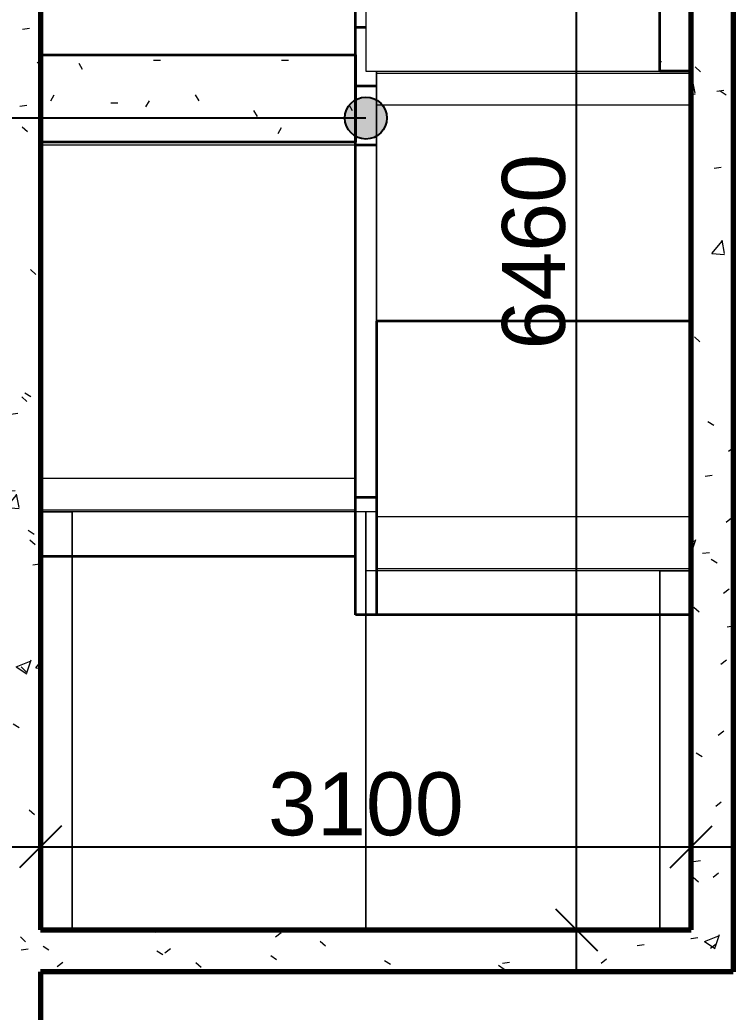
# Model space of a CAD drawing. Header units: millimetres. Extents: x -725999 to -647408, y -21008 to 19019.
# Drawn here: x -670826 to -667427, y -15139 to -10411 of the extents above; entities that cross this region are included whole.
import ezdxf
from ezdxf.xclip import XClip

# ---------------------------------------------------------------- set-up
doc = ezdxf.new("R2010")
doc.units = ezdxf.units.MM
doc.header["$XCLIPFRAME"] = 0
for name, color, linetype, lineweight in [('A-ANNO-DIMS', 1, 'Continuous', 9), ('A-FLOR-E', 2, 'Continuous', 35), ('A-GENM', 1, 'Continuous', 9), ('A-ROOM-IDEN', 3, 'Continuous', 25), ('A-WALL', 5, 'Continuous', 35), ('A-WALL-PATT', 1, 'Continuous', 9), ('S-STRS-MBND', 2, 'Continuous', 35), ('WALL-E', 2, 'Continuous', 9)]:
    doc.layers.add(name, color=color, linetype=linetype, lineweight=lineweight)
doc.styles.add('Arial_2', font='arial.ttf', dxfattribs={"height": 300})
doc.dimstyles.new('DPA-DIM-3_0_T-T', dxfattribs={"dimscale": 304.8, "dimtxt": 306.07782, "dimasz": 0.656168, "dimexe": 0.656168, "dimexo": 0.0625, "dimgap": 0.164042, "dimtad": 1, "dimdec": 0, "dimzin": 0, "dimdsep": 46, "dimtxsty": 'Arial_2', "dimblk1": 'OBLIQUE', "dimblk2": 'OBLIQUE', "dimsah": 1, "dimcen": 0.09, "dimdle": 0.656168, "dimadec": 8, "dimazin": 0, "dimtfac": 1, "dimtdec": 4, "dimtix": 1, "dimtmove": 0, "dimatfit": 3, "dimfxl": 1.312336, "dimfxlon": 1, "dimtvp": 1, "dimtolj": 1, "dimtzin": 0, "dimarcsym": 2})
pattern_1 = [(50, (0, 0), (728.7365, -63.7558), [76.2, -838.2]), (355, (0, 0), (-140.9716, 764.2276), [60.96, -670.56]), (100.451, (60.7, -5.3), (587.77, 700.46675), [64.76, -712.36]), (46.184, (0, 203.2), (1084.3162, -168.171), [114.3, -1257.3]), (96.636, (90.4, 189.2), (949.6099, 989.7098), [97.14, -1068.54]), (351.184, (0, 203.2), (949.6206, 989.7012), [91.44, -1005.84]), (21, (101.6, 152.4), (606.45787, -409.06057), [76.2, -838.2]), (326, (101.6, 152.4), (247.2083, 736.7529), [60.96, -670.56]), (71.451, (152.14, 118.3), (853.66825, 327.6855), [64.76, -712.36]), (37.5, (0, 0), (12.35469, 338.22012), [33.528, -628.904, 33.528, -647.192, -673.1]), (37.5, (0, 0), (12.35469, 338.22012), [-1343.152, 33.528, -639.572]), (7.5, (0, 0), (267.27887, 400.72213), [33.528, -354.584, 33.528, -613.664, -256.54]), (7.5, (0, 0), (267.27887, 400.72213), [-1035.304, 33.528, -223.012]), (327.5, (-226.57, 0), (542.36333, -22.91534), [33.528, -220.472, 33.528, -758.952, -1051.56]), (327.5, (-226.57, 0), (542.36333, -22.91534), [-1046.48, 33.528, -1018.032]), (317.5, (-328.17, 0), (592.51696, 101.7071), [33.528, -296.672, 33.528, -492.76, -746.76]), (317.5, (-328.17, 0), (592.51696, 101.7071), [-856.488, 33.528, -713.232])]

# ---------------------------------------------------------------- blocks, each defined once
blk = doc.blocks.new('STAIR 10 RISER - 10 RISER-V14-4283-01 ENLARGED LOWER PLATFORM LEVEL - REFLECTED CEILING PLAN - SHEET 4')
at = {"layer": 'A-GENM'}
h = blk.add_hatch(dxfattribs=at)
h.set_pattern_fill('FP_9', color=256, style=0, pattern_type=2)
h.set_pattern_definition([(270, (12966.4, -670727.37), (203.2, -812.8), [33.528, -576.072, 33.528, -3827.272]), (270, (12966.4, -670727.37), (203.2, -812.8), [-643.128, -576.072, 33.528, -1185.672, -2032]), (270, (12966.4, -670727.37), (203.2, -812.8), [-2438.4, 33.528, -576.072, 33.528, -1388.872]), (270, (12966.4, -670727.37), (203.2, -812.8), [-3081.528, -372.872, 33.528, -982.472]), (30, (13068, -671032.17), (602.30545, 582.37636), [33.528, -576.072, 33.528, -3827.272]), (30, (13068, -671032.17), (602.30545, 582.37636), [-643.128, -576.072, 33.528, -1185.672, -2032]), (30, (13068, -671032.17), (602.30545, 582.37636), [-2438.4, 33.528, -576.072, 33.528, -1388.872]), (30, (13068, -671032.17), (602.30545, 582.37636), [-3081.528, -372.872, 33.528, -982.472]), (150, (13474.4, -671133.77), (-805.50545, 230.42364), [33.528, -576.072, 33.528, -3827.272]), (150, (13474.4, -671133.77), (-805.50545, 230.42364), [-643.128, -576.072, 33.528, -1185.672, -2032]), (150, (13474.4, -671133.77), (-805.50545, 230.42364), [-2438.4, 33.528, -576.072, 33.528, -1388.872]), (150, (13474.4, -671133.77), (-805.50545, 230.42364), [-3081.528, -372.872, 33.528, -982.472])])
h.paths.add_polyline_path([(1972.5, 0), (1972.5, -1500), (2388, -1500), (2388, 0), (2106.3, 0)])
at = {"layer": 'A-GENM', "lineweight": 35}
for p, q in [((1972.5, -1500), (1972.5, 0)), ((1972.5, 0), (2388, 0)), ((2388, 0), (2388, -1500)), ((2388, -1500), (1972.5, -1500))]:
    blk.add_line(p, q, dxfattribs=at)
at = {"layer": 'A-GENM'}
for p, q in [((1960, 0), (1960, -1500)), ((1972.5, 0), (1960, 0)), ((2265, 0), (2240, 0)), ((2612, 0), (2388, 0)), ((2545, 0), (2520, 0)), ((2612, 0), (2612, -1500)), ((2860, 0), (2612, 0)), ((2860, 0), (2860, -1500)), ((2860, 0), (2860, -1500)), ((3060, 0), (2860, 0)), ((1960, -1500), (1972.5, -1500)), ((2240, -1500), (2265, -1500)), ((2388, -1500), (2612, -1500)), ((2520, -1500), (2545, -1500)), ((2612, -1500), (2860, -1500)), ((2860, -1500), (2870, -1500))]:
    blk.add_line(p, q, dxfattribs=at)
blk = doc.blocks.new('LANDING ADJ L_R - LANDING ADJ L_R-V15-4283-01 ENLARGED LOWER PLATFORM LEVEL - REFLECTED CEILING PLAN - SHEET 4')
at = {"layer": 'A-GENM'}
for p, q in [((-1150, -150), (-1150, -0.1)), ((-1150, -0.1), (-1150, -150)), ((-1150, -0.1), (-1150, -1550)), ((-1150, -0.1), (-1150, -1550)), ((560, -150), (560, -0.1)), ((560, -0.1), (560, -150)), ((560, -1550), (560, -0.1)), ((560, -0.1), (560, -1550)), ((-1150, -150), (560, -150)), ((560, -150), (-1150, -150)), ((-950, -1550), (-1150, -1550)), ((-1150, -1550), (560, -1550)), ((560, -1550), (-950, -1550))]:
    blk.add_line(p, q, dxfattribs=at)
blk = doc.blocks.new('LANDING ADJ L_R - LANDING ADJ L_R-14657084-4283-01 ENLARGED LOWER PLATFORM LEVEL - REFLECTED CEILING PLAN - SHEET 4')
at = {"layer": 'A-GENM'}
for p, q in [((840, 1550), (-1150, 1550)), ((-1150, 1550), (-950, 1550)), ((-1150, 1550), (-1150, 0)), ((-1150, 1550), (-1150, 0)), ((-950, 1550), (840, 1550)), ((840, 0), (840, 1550)), ((840, 1550), (840, 0)), ((-1150, 150), (840, 150)), ((840, 150), (-1150, 150)), ((-1150, 0), (-1150, 150)), ((-1150, 150), (-1150, 0)), ((840, 0), (840, 150)), ((840, 150), (840, 0)), ((-1150, 0), (840, 0)), ((840, 0), (-1150, 0)), ((-950, 0), (-1150, 0)), ((-1150, 0), (840, 0)), ((840, 0), (-950, 0))]:
    blk.add_line(p, q, dxfattribs=at)
blk = doc.blocks.new('LANDING ADJ L_R - LANDING ADJ L_R-14657532-4283-01 ENLARGED LOWER PLATFORM LEVEL - REFLECTED CEILING PLAN - SHEET 4')
at = {"layer": 'A-GENM'}
for p, q in [((840, -150), (840, -0.1)), ((840, -0.1), (840, -150)), ((840, -1550), (840, -0.1)), ((840, -0.1), (840, -1550)), ((-1150, -1500.1), (-1150, -1550)), ((-1150, -1500.1), (-1150, -1550)), ((-950, -1550), (-1150, -1550)), ((-1150, -1550), (840, -1550)), ((840, -1550), (-950, -1550))]:
    blk.add_line(p, q, dxfattribs=at)
blk = doc.blocks.new('LANDING ADJ L_R - LANDING ADJ L_R-14639591-4283-01 ENLARGED LOWER PLATFORM LEVEL - REFLECTED CEILING PLAN - SHEET 4')
at = {"layer": 'A-GENM'}
for p, q in [((280, 1550), (-1150, 1550)), ((-1150, 1550), (-950, 1550)), ((-950, 1550), (280, 1550)), ((280, 0), (280, 1550)), ((280, 1550), (280, 0)), ((280, 0), (280, 150)), ((280, 150), (280, 0)), ((-1150, 0), (280, 0)), ((280, 0), (-1150, 0)), ((-950, 0), (-1150, 0)), ((-1150, 0), (280, 0)), ((280, 0), (-949, 0))]:
    blk.add_line(p, q, dxfattribs=at)
blk = doc.blocks.new('STAIR 7 RISER - 7 RISER-V16-4283-01 ENLARGED LOWER PLATFORM LEVEL - REFLECTED CEILING PLAN - SHEET 4')
at = {"layer": 'A-GENM'}
for p, q in [((-350, 0), (25, 0)), ((-340, 0), (-350, 0)), ((-188, 0), (-340, 0)), ((-340, 0), (-340, -1500)), ((-340, 0), (-340, -1500)), ((1772, 0), (-188, 0)), ((-188, 0), (-188, -1500)), ((25, 0), (0, 0)), ((0, 0), (50, 0)), ((50, 0), (305, 0)), ((305, 0), (280, 0)), ((280, 0), (330, 0)), ((330, 0), (585, 0)), ((585, 0), (560, 0)), ((560, 0), (610, 0)), ((610, 0), (865, 0)), ((865, 0), (840, 0)), ((840, 0), (890, 0)), ((890, 0), (1145, 0)), ((1145, 0), (1120, 0)), ((1120, 0), (1170, 0)), ((1170, 0), (1425, 0)), ((1425, 0), (1400, 0)), ((1400, 0), (1450, 0)), ((1450, 0), (1705, 0)), ((1705, 0), (1680, 0)), ((1680, 0), (1730, 0)), ((1730, 0), (2029.6, 0)), ((2020, 0), (1772, 0)), ((1772, 0), (1772, -1500)), ((2029.6, 0), (2020, 0)), ((2020, 0), (2020, -1500)), ((2020, 0), (2020, -1500)), ((-350, -1500), (-340, -1500)), ((25, -1500), (-350, -1500)), ((-340, -1500), (-188, -1500)), ((-188, -1500), (1772, -1500)), ((50, -1500), (0, -1500)), ((0, -1500), (25, -1500)), ((305, -1500), (50, -1500)), ((330, -1500), (280, -1500)), ((280, -1500), (305, -1500)), ((585, -1500), (330, -1500)), ((610, -1500), (560, -1500)), ((560, -1500), (585, -1500)), ((865, -1500), (610, -1500)), ((890, -1500), (840, -1500)), ((840, -1500), (865, -1500)), ((1145, -1500), (890, -1500)), ((1170, -1500), (1120, -1500)), ((1120, -1500), (1145, -1500)), ((1425, -1500), (1170, -1500)), ((1450, -1500), (1400, -1500)), ((1400, -1500), (1425, -1500)), ((1705, -1500), (1450, -1500)), ((1730, -1500), (1680, -1500)), ((1680, -1500), (1705, -1500)), ((2029.6, -1500), (1730, -1500)), ((1772, -1500), (2020, -1500)), ((2020, -1500), (2029.6, -1500))]:
    blk.add_line(p, q, dxfattribs=at)
blk = doc.blocks.new('STAIR 7 RISER - 7 RISER-V17-4283-01 ENLARGED LOWER PLATFORM LEVEL - REFLECTED CEILING PLAN - SHEET 4')
at = {"layer": 'A-GENM'}
for p, q in [((-70, 0), (25, 0)), ((1772, 0), (-70, 0)), ((25, 0), (0, 0)), ((0, 0), (50, 0)), ((50, 0), (305, 0)), ((305, 0), (280, 0)), ((280, 0), (330, 0)), ((330, 0), (585, 0)), ((585, 0), (560, 0)), ((560, 0), (610, 0)), ((610, 0), (865, 0)), ((865, 0), (840, 0)), ((840, 0), (890, 0)), ((890, 0), (1145, 0)), ((1145, 0), (1120, 0)), ((1120, 0), (1170, 0)), ((1170, 0), (1425, 0)), ((1425, 0), (1400, 0)), ((1400, 0), (1450, 0)), ((1450, 0), (1705, 0)), ((1705, 0), (1680, 0)), ((1680, 0), (1730, 0)), ((1730, 0), (2029.6, 0)), ((2020, 0), (1772, 0)), ((2029.6, 0), (2020, 0)), ((-70, -1500), (1772, -1500)), ((25, -1500), (-70, -1500)), ((50, -1500), (0, -1500)), ((0, -1500), (25, -1500)), ((305, -1500), (50, -1500)), ((330, -1500), (280, -1500)), ((280, -1500), (305, -1500)), ((585, -1500), (330, -1500)), ((610, -1500), (560, -1500)), ((560, -1500), (585, -1500)), ((865, -1500), (610, -1500)), ((890, -1500), (840, -1500)), ((840, -1500), (865, -1500)), ((1145, -1500), (890, -1500)), ((1170, -1500), (1120, -1500)), ((1120, -1500), (1145, -1500)), ((1425, -1500), (1170, -1500)), ((1450, -1500), (1400, -1500)), ((1400, -1500), (1425, -1500)), ((1705, -1500), (1450, -1500)), ((1730, -1500), (1680, -1500)), ((1680, -1500), (1705, -1500)), ((2029.6, -1500), (1730, -1500)), ((1772, -1500), (2020, -1500)), ((2020, -1500), (2029.6, -1500))]:
    blk.add_line(p, q, dxfattribs=at)
blk = doc.blocks.new('STAIR 9 RISER - 9 RISER-V18-4283-01 ENLARGED LOWER PLATFORM LEVEL - REFLECTED CEILING PLAN - SHEET 4')
at = {"layer": 'A-GENM'}
for p, q in [((-540, 0), (25, 0)), ((-340, 0), (-540, 0)), ((-188, 0), (-340, 0)), ((-340, 0), (-340, -1500)), ((-340, 0), (-340, -1500)), ((2332, 0), (-188, 0)), ((-188, 0), (-188, -1500)), ((25, 0), (0, 0)), ((0, 0), (50, 0)), ((50, 0), (305, 0)), ((305, 0), (280, 0)), ((280, 0), (330, 0)), ((330, 0), (585, 0)), ((585, 0), (560, 0)), ((560, 0), (610, 0)), ((610, 0), (865, 0)), ((865, 0), (840, 0)), ((840, 0), (890, 0)), ((890, 0), (1145, 0)), ((1145, 0), (1120, 0)), ((1120, 0), (1170, 0)), ((1170, 0), (1425, 0)), ((1425, 0), (1400, 0)), ((1400, 0), (1450, 0)), ((1450, 0), (1705, 0)), ((1705, 0), (1680, 0)), ((1680, 0), (1730, 0)), ((1730, 0), (1985, 0)), ((1985, 0), (1960, 0)), ((1960, 0), (2010, 0)), ((2010, 0), (2265, 0)), ((2265, 0), (2240, 0)), ((2240, 0), (2290, 0)), ((2290, 0), (2780, 0)), ((2580, 0), (2332, 0)), ((2780, 0), (2580, 0)), ((-349.6, -1500), (-340, -1500)), ((25, -1500), (-349.6, -1500)), ((-340, -1500), (-188, -1500)), ((-188, -1500), (2310, -1500)), ((50, -1500), (0, -1500)), ((0, -1500), (25, -1500)), ((305, -1500), (50, -1500)), ((330, -1500), (280, -1500)), ((280, -1500), (305, -1500)), ((585, -1500), (330, -1500)), ((610, -1500), (560, -1500)), ((560, -1500), (585, -1500)), ((865, -1500), (610, -1500)), ((890, -1500), (840, -1500)), ((840, -1500), (865, -1500)), ((1145, -1500), (890, -1500)), ((1170, -1500), (1120, -1500)), ((1120, -1500), (1145, -1500)), ((1425, -1500), (1170, -1500)), ((1450, -1500), (1400, -1500)), ((1400, -1500), (1425, -1500)), ((1705, -1500), (1450, -1500)), ((1730, -1500), (1680, -1500)), ((1680, -1500), (1705, -1500)), ((1985, -1500), (1730, -1500)), ((2010, -1500), (1960, -1500)), ((1960, -1500), (1985, -1500)), ((2265, -1500), (2010, -1500)), ((2290, -1500), (2240, -1500)), ((2240, -1500), (2265, -1500)), ((2310, -1500), (2290, -1500))]:
    blk.add_line(p, q, dxfattribs=at)
blk = doc.blocks.new('STAIR 8 RISER - 8 RISER-14633976-4283-01 ENLARGED LOWER PLATFORM LEVEL - REFLECTED CEILING PLAN - SHEET 4')
at = {"layer": 'A-GENM'}
for p, q in [((-540, 0), (25, 0)), ((-340, 0), (-540, 0)), ((-188, 0), (-340, 0)), ((2052, 0), (-188, 0)), ((25, 0), (0, 0)), ((0, 0), (50, 0)), ((50, 0), (305, 0)), ((305, 0), (280, 0)), ((280, 0), (330, 0)), ((330, 0), (585, 0)), ((585, 0), (560, 0)), ((560, 0), (610, 0)), ((610, 0), (865, 0)), ((865, 0), (840, 0)), ((840, 0), (890, 0)), ((890, 0), (1145, 0)), ((1145, 0), (1120, 0)), ((1120, 0), (1170, 0)), ((1170, 0), (1425, 0)), ((1425, 0), (1400, 0)), ((1400, 0), (1450, 0)), ((1450, 0), (1705, 0)), ((1705, 0), (1680, 0)), ((1680, 0), (1730, 0)), ((1730, 0), (1985, 0)), ((1985, 0), (1960, 0)), ((1960, 0), (2010, 0)), ((2010, 0), (2500, 0)), ((2300, 0), (2052, 0)), ((2500, 0), (2300, 0)), ((210.4, -1500), (2052, -1500)), ((305, -1500), (210.4, -1500)), ((330, -1500), (280, -1500)), ((280, -1500), (305, -1500)), ((585, -1500), (330, -1500)), ((610, -1500), (560, -1500)), ((560, -1500), (585, -1500)), ((865, -1500), (610, -1500)), ((890, -1500), (840, -1500)), ((840, -1500), (865, -1500)), ((1145, -1500), (890, -1500)), ((1170, -1500), (1120, -1500)), ((1120, -1500), (1145, -1500)), ((1425, -1500), (1170, -1500)), ((1450, -1500), (1400, -1500)), ((1400, -1500), (1425, -1500)), ((1705, -1500), (1450, -1500)), ((1730, -1500), (1680, -1500)), ((1680, -1500), (1705, -1500)), ((1985, -1500), (1730, -1500)), ((2010, -1500), (1960, -1500)), ((1960, -1500), (1985, -1500)), ((2500, -1500), (2010, -1500)), ((2052, -1500), (2300, -1500)), ((2300, -1500), (2500, -1500))]:
    blk.add_line(p, q, dxfattribs=at)
blk = doc.blocks.new('LANDING ADJ L_R - LANDING ADJ L_R-14657494-4283-01 ENLARGED LOWER PLATFORM LEVEL - REFLECTED CEILING PLAN - SHEET 4')
at = {"layer": 'A-GENM'}
h = blk.add_hatch(dxfattribs=at)
h.set_pattern_fill('FP_10', color=256, style=0, pattern_type=2)
h.set_pattern_definition([(270, (9506.4, -667627.25), (203.2, -812.8), [33.528, -576.072, 33.528, -3827.272]), (270, (9506.4, -667627.25), (203.2, -812.8), [-643.128, -576.072, 33.528, -1185.672, -2032]), (270, (9506.4, -667627.25), (203.2, -812.8), [-2438.4, 33.528, -576.072, 33.528, -1388.872]), (270, (9506.4, -667627.25), (203.2, -812.8), [-3081.528, -372.872, 33.528, -982.472]), (30, (9608, -667932.05), (602.30545, 582.37636), [33.528, -576.072, 33.528, -3827.272]), (30, (9608, -667932.05), (602.30545, 582.37636), [-643.128, -576.072, 33.528, -1185.672, -2032]), (30, (9608, -667932.05), (602.30545, 582.37636), [-2438.4, 33.528, -576.072, 33.528, -1388.872]), (30, (9608, -667932.05), (602.30545, 582.37636), [-3081.528, -372.872, 33.528, -982.472]), (150, (10014.4, -668033.65), (-805.50545, 230.42364), [33.528, -576.072, 33.528, -3827.272]), (150, (10014.4, -668033.65), (-805.50545, 230.42364), [-643.128, -576.072, 33.528, -1185.672, -2032]), (150, (10014.4, -668033.65), (-805.50545, 230.42364), [-2438.4, 33.528, -576.072, 33.528, -1388.872]), (150, (10014.4, -668033.65), (-805.50545, 230.42364), [-3081.528, -372.872, 33.528, -982.472])])
h.paths.add_polyline_path([(-1150, 150), (-1150, 0), (1120, 0), (1120, 150), (-25.3, 150)])
for p, q in [((1120, 1550), (-1150, 1550)), ((-1150, 1550), (-1150, 0.1)), ((1120, 1550), (1120, 0.1))]:
    blk.add_line(p, q, dxfattribs=at)
at = {"layer": 'A-GENM', "lineweight": 35}
for p, q in [((-1150, 150), (1120, 150)), ((-1150, 0), (-1150, 150)), ((1120, 150), (1120, 0)), ((1120, 0), (-1150, 0))]:
    blk.add_line(p, q, dxfattribs=at)
blk = doc.blocks.new('STAIR 10 RISER - 10 RISER-V76-4180-01 LOWER PLATFORM LEVEL - REFLECTED CEILING PLAN')
at = {"layer": 'A-GENM'}
for p, q in [((1972.5, -1500), (1972.5, 0)), ((1972.5, 0), (2388, 0)), ((2388, 0), (2388, -1500)), ((1960, 0), (1960, -1500)), ((1972.5, 0), (1960, 0)), ((2265, 0), (2240, 0)), ((2612, 0), (2388, 0)), ((2545, 0), (2520, 0)), ((2612, 0), (2612, -1500)), ((2860, 0), (2612, 0)), ((2860, 0), (2860, -1500)), ((2860, 0), (2860, -1500)), ((3060, 0), (2860, 0)), ((1960, -1500), (1972.5, -1500)), ((2388, -1500), (1972.5, -1500)), ((2240, -1500), (2265, -1500)), ((2388, -1500), (2612, -1500)), ((2520, -1500), (2545, -1500)), ((2612, -1500), (2860, -1500)), ((2860, -1500), (2870, -1500))]:
    blk.add_line(p, q, dxfattribs=at)
blk = doc.blocks.new('LANDING ADJ L_R - LANDING ADJ L_R-V77-4180-01 LOWER PLATFORM LEVEL - REFLECTED CEILING PLAN')
at = {"layer": 'A-GENM'}
for p, q in [((-1150, -150), (-1150, -0.1)), ((-1150, -0.1), (-1150, -150)), ((-1150, -0.1), (-1150, -1550)), ((-1150, -0.1), (-1150, -1550)), ((560, -150), (560, -0.1)), ((560, -0.1), (560, -150)), ((560, -1550), (560, -0.1)), ((560, -0.1), (560, -1550)), ((-1150, -150), (560, -150)), ((560, -150), (-1150, -150)), ((-950, -1550), (-1150, -1550)), ((-1150, -1550), (560, -1550)), ((560, -1550), (-950, -1550))]:
    blk.add_line(p, q, dxfattribs=at)
blk = doc.blocks.new('LANDING ADJ L_R - LANDING ADJ L_R-14657084-4180-01 LOWER PLATFORM LEVEL - REFLECTED CEILING PLAN')
at = {"layer": 'A-GENM'}
for p, q in [((840, 1550), (-1150, 1550)), ((-1150, 1550), (-950, 1550)), ((-1150, 1550), (-1150, 0)), ((-1150, 1550), (-1150, 0)), ((-950, 1550), (840, 1550)), ((840, 0), (840, 1550)), ((840, 1550), (840, 0)), ((-1150, 150), (840, 150)), ((840, 150), (-1150, 150)), ((-1150, 0), (-1150, 150)), ((-1150, 150), (-1150, 0)), ((840, 0), (840, 150)), ((840, 150), (840, 0)), ((-1150, 0), (840, 0)), ((840, 0), (-1150, 0)), ((-950, 0), (-1150, 0)), ((-1150, 0), (840, 0)), ((840, 0), (-950, 0))]:
    blk.add_line(p, q, dxfattribs=at)
blk = doc.blocks.new('LANDING ADJ L_R - LANDING ADJ L_R-14657532-4180-01 LOWER PLATFORM LEVEL - REFLECTED CEILING PLAN')
at = {"layer": 'A-GENM'}
for p, q in [((840, -150), (840, -0.1)), ((840, -0.1), (840, -150)), ((840, -1550), (840, -0.1)), ((840, -0.1), (840, -1550)), ((-1150, -1500.1), (-1150, -1550)), ((-1150, -1500.1), (-1150, -1550)), ((-950, -1550), (-1150, -1550)), ((-1150, -1550), (840, -1550)), ((840, -1550), (-950, -1550))]:
    blk.add_line(p, q, dxfattribs=at)
blk = doc.blocks.new('LANDING ADJ L_R - LANDING ADJ L_R-V78-4180-01 LOWER PLATFORM LEVEL - REFLECTED CEILING PLAN')
at = {"layer": 'A-GENM'}
for p, q in [((280, 1550), (-1150, 1550)), ((-1150, 1550), (-950, 1550)), ((-950, 1550), (280, 1550)), ((280, 0), (280, 1550)), ((280, 1550), (280, 0)), ((280, 0), (280, 150)), ((280, 150), (280, 0)), ((-1150, 0), (280, 0)), ((280, 0), (-1150, 0)), ((-950, 0), (-1150, 0)), ((-1150, 0), (280, 0)), ((280, 0), (-950, 0))]:
    blk.add_line(p, q, dxfattribs=at)
blk = doc.blocks.new('STAIR 7 RISER - 7 RISER-V79-4180-01 LOWER PLATFORM LEVEL - REFLECTED CEILING PLAN')
at = {"layer": 'A-GENM'}
for p, q in [((-350, 0), (25, 0)), ((-340, 0), (-350, 0)), ((-188, 0), (-340, 0)), ((-340, 0), (-340, -1500)), ((-340, 0), (-340, -1500)), ((1772, 0), (-188, 0)), ((-188, 0), (-188, -1500)), ((25, 0), (0, 0)), ((0, 0), (50, 0)), ((50, 0), (305, 0)), ((305, 0), (280, 0)), ((280, 0), (330, 0)), ((330, 0), (585, 0)), ((585, 0), (560, 0)), ((560, 0), (610, 0)), ((610, 0), (865, 0)), ((865, 0), (840, 0)), ((840, 0), (890, 0)), ((890, 0), (1145, 0)), ((1145, 0), (1120, 0)), ((1120, 0), (1170, 0)), ((1170, 0), (1425, 0)), ((1425, 0), (1400, 0)), ((1400, 0), (1450, 0)), ((1450, 0), (1705, 0)), ((1705, 0), (1680, 0)), ((1680, 0), (1730, 0)), ((1730, 0), (2029.6, 0)), ((2020, 0), (1772, 0)), ((1772, 0), (1772, -1500)), ((2029.6, 0), (2020, 0)), ((2020, 0), (2020, -1500)), ((2020, 0), (2020, -1500)), ((-350, -1500), (-340, -1500)), ((25, -1500), (-350, -1500)), ((-340, -1500), (-188, -1500)), ((-188, -1500), (1772, -1500)), ((50, -1500), (0, -1500)), ((0, -1500), (25, -1500)), ((305, -1500), (50, -1500)), ((330, -1500), (280, -1500)), ((280, -1500), (305, -1500)), ((585, -1500), (330, -1500)), ((610, -1500), (560, -1500)), ((560, -1500), (585, -1500)), ((865, -1500), (610, -1500)), ((890, -1500), (840, -1500)), ((840, -1500), (865, -1500)), ((1145, -1500), (890, -1500)), ((1170, -1500), (1120, -1500)), ((1120, -1500), (1145, -1500)), ((1425, -1500), (1170, -1500)), ((1450, -1500), (1400, -1500)), ((1400, -1500), (1425, -1500)), ((1705, -1500), (1450, -1500)), ((1730, -1500), (1680, -1500)), ((1680, -1500), (1705, -1500)), ((2029.6, -1500), (1730, -1500)), ((1772, -1500), (2020, -1500)), ((2020, -1500), (2029.6, -1500))]:
    blk.add_line(p, q, dxfattribs=at)
blk = doc.blocks.new('STAIR 7 RISER - 7 RISER-V80-4180-01 LOWER PLATFORM LEVEL - REFLECTED CEILING PLAN')
at = {"layer": 'A-GENM'}
for p, q in [((-70, 0), (25, 0)), ((1772, 0), (-70, 0)), ((25, 0), (0, 0)), ((0, 0), (50, 0)), ((50, 0), (305, 0)), ((305, 0), (280, 0)), ((280, 0), (330, 0)), ((330, 0), (585, 0)), ((585, 0), (560, 0)), ((560, 0), (610, 0)), ((610, 0), (865, 0)), ((865, 0), (840, 0)), ((840, 0), (890, 0)), ((890, 0), (1145, 0)), ((1145, 0), (1120, 0)), ((1120, 0), (1170, 0)), ((1170, 0), (1425, 0)), ((1425, 0), (1400, 0)), ((1400, 0), (1450, 0)), ((1450, 0), (1705, 0)), ((1705, 0), (1680, 0)), ((1680, 0), (1730, 0)), ((1730, 0), (2029.6, 0)), ((2020, 0), (1772, 0)), ((2029.6, 0), (2020, 0)), ((-70, -1500), (1772, -1500)), ((25, -1500), (-70, -1500)), ((50, -1500), (0, -1500)), ((0, -1500), (25, -1500)), ((305, -1500), (50, -1500)), ((330, -1500), (280, -1500)), ((280, -1500), (305, -1500)), ((585, -1500), (330, -1500)), ((610, -1500), (560, -1500)), ((560, -1500), (585, -1500)), ((865, -1500), (610, -1500)), ((890, -1500), (840, -1500)), ((840, -1500), (865, -1500)), ((1145, -1500), (890, -1500)), ((1170, -1500), (1120, -1500)), ((1120, -1500), (1145, -1500)), ((1425, -1500), (1170, -1500)), ((1450, -1500), (1400, -1500)), ((1400, -1500), (1425, -1500)), ((1705, -1500), (1450, -1500)), ((1730, -1500), (1680, -1500)), ((1680, -1500), (1705, -1500)), ((2029.6, -1500), (1730, -1500)), ((1772, -1500), (2020, -1500)), ((2020, -1500), (2029.6, -1500))]:
    blk.add_line(p, q, dxfattribs=at)
blk = doc.blocks.new('STAIR 9 RISER - 9 RISER-V81-4180-01 LOWER PLATFORM LEVEL - REFLECTED CEILING PLAN')
at = {"layer": 'A-GENM'}
for p, q in [((-540, 0), (25, 0)), ((-340, 0), (-540, 0)), ((-188, 0), (-340, 0)), ((-340, 0), (-340, -1500)), ((-340, 0), (-340, -1500)), ((2332, 0), (-188, 0)), ((-188, 0), (-188, -1500)), ((25, 0), (0, 0)), ((0, 0), (50, 0)), ((50, 0), (305, 0)), ((305, 0), (280, 0)), ((280, 0), (330, 0)), ((330, 0), (585, 0)), ((585, 0), (560, 0)), ((560, 0), (610, 0)), ((610, 0), (861.5, 0)), ((861.5, 0), (840, 0)), ((840, 0), (890, 0)), ((890, 0), (1145, 0)), ((1145, 0), (1120, 0)), ((1120, 0), (1170, 0)), ((1170, 0), (1425, 0)), ((1425, 0), (1400, 0)), ((1400, 0), (1450, 0)), ((1450, 0), (1705, 0)), ((1705, 0), (1680, 0)), ((1680, 0), (1730, 0)), ((1730, 0), (1985, 0)), ((1985, 0), (1960, 0)), ((1960, 0), (2010, 0)), ((2010, 0), (2265, 0)), ((2265, 0), (2240, 0)), ((2240, 0), (2290, 0)), ((2290, 0), (2780, 0)), ((2580, 0), (2332, 0)), ((2780, 0), (2580, 0)), ((-349.6, -1500), (-340, -1500)), ((25, -1500), (-349.6, -1500)), ((-340, -1500), (-188, -1500)), ((-188, -1500), (2310, -1500)), ((50, -1500), (0, -1500)), ((0, -1500), (25, -1500)), ((305, -1500), (50, -1500)), ((330, -1500), (280, -1500)), ((280, -1500), (305, -1500)), ((585, -1500), (330, -1500)), ((610, -1500), (560, -1500)), ((560, -1500), (585, -1500)), ((861.5, -1500), (610, -1500)), ((890, -1500), (840, -1500)), ((840, -1500), (861.5, -1500)), ((1145, -1500), (890, -1500)), ((1170, -1500), (1120, -1500)), ((1120, -1500), (1145, -1500)), ((1425, -1500), (1170, -1500)), ((1450, -1500), (1400, -1500)), ((1400, -1500), (1425, -1500)), ((1705, -1500), (1450, -1500)), ((1730, -1500), (1680, -1500)), ((1680, -1500), (1705, -1500)), ((1985, -1500), (1730, -1500)), ((2010, -1500), (1960, -1500)), ((1960, -1500), (1985, -1500)), ((2265, -1500), (2010, -1500)), ((2290, -1500), (2240, -1500)), ((2240, -1500), (2265, -1500)), ((2310, -1500), (2290, -1500))]:
    blk.add_line(p, q, dxfattribs=at)
blk = doc.blocks.new('STAIR 8 RISER - 8 RISER-V82-4180-01 LOWER PLATFORM LEVEL - REFLECTED CEILING PLAN')
at = {"layer": 'A-GENM'}
for p, q in [((-540, 0), (25, 0)), ((-340, 0), (-540, 0)), ((-188, 0), (-340, 0)), ((2052, 0), (-188, 0)), ((25, 0), (0, 0)), ((0, 0), (50, 0)), ((50, 0), (305, 0)), ((305, 0), (280, 0)), ((280, 0), (330, 0)), ((330, 0), (585, 0)), ((585, 0), (560, 0)), ((560, 0), (610, 0)), ((610, 0), (865, 0)), ((865, 0), (840, 0)), ((840, 0), (890, 0)), ((890, 0), (1145, 0)), ((1145, 0), (1120, 0)), ((1120, 0), (1170, 0)), ((1170, 0), (1421.5, 0)), ((1421.5, 0), (1400, 0)), ((1400, 0), (1450, 0)), ((1450, 0), (1705, 0)), ((1705, 0), (1680, 0)), ((1680, 0), (1730, 0)), ((1730, 0), (1985, 0)), ((1985, 0), (1960, 0)), ((1960, 0), (2010, 0)), ((2010, 0), (2500, 0)), ((2300, 0), (2052, 0)), ((2500, 0), (2300, 0)), ((210.4, -1500), (2052, -1500)), ((305, -1500), (210.4, -1500)), ((330, -1500), (280, -1500)), ((280, -1500), (305, -1500)), ((585, -1500), (330, -1500)), ((610, -1500), (560, -1500)), ((560, -1500), (585, -1500)), ((865, -1500), (610, -1500)), ((890, -1500), (840, -1500)), ((840, -1500), (865, -1500)), ((1145, -1500), (890, -1500)), ((1170, -1500), (1120, -1500)), ((1120, -1500), (1145, -1500)), ((1421.5, -1500), (1170, -1500)), ((1450, -1500), (1400, -1500)), ((1400, -1500), (1421.5, -1500)), ((1705, -1500), (1450, -1500)), ((1730, -1500), (1680, -1500)), ((1680, -1500), (1705, -1500)), ((1985, -1500), (1730, -1500)), ((2010, -1500), (1960, -1500)), ((1960, -1500), (1985, -1500)), ((2500, -1500), (2010, -1500)), ((2052, -1500), (2300, -1500)), ((2300, -1500), (2500, -1500))]:
    blk.add_line(p, q, dxfattribs=at)
blk = doc.blocks.new('LANDING ADJ L_R - LANDING ADJ L_R-14657494-4180-01 LOWER PLATFORM LEVEL - REFLECTED CEILING PLAN')
at = {"layer": 'A-GENM'}
for p, q in [((1120, 1550), (-1150, 1550)), ((-1150, 1550), (-1150, 0.1)), ((1120, 1550), (1120, 0.1)), ((-1150, 150), (1120, 150)), ((-1150, 0), (-1150, 150)), ((1120, 150), (1120, 0)), ((1120, 0), (-1150, 0))]:
    blk.add_line(p, q, dxfattribs=at)
blk = doc.blocks.new('C-1-PP19-AR-4180-01-B_20250908-040939_EXDOWNLIGHT')
at = {"layer": 'A-GENM'}
for name, p, rotation in [('LANDING ADJ L_R - LANDING ADJ L_R-14657494-4180-01 LOWER PLATFORM LEVEL - REFLECTED CEILING PLAN', (77055.1, -13085.4), 90), ('STAIR 9 RISER - 9 RISER-V81-4180-01 LOWER PLATFORM LEVEL - REFLECTED CEILING PLAN', (73955, -15985.4), 90), ('STAIR 10 RISER - 10 RISER-V76-4180-01 LOWER PLATFORM LEVEL - REFLECTED CEILING PLAN', (73955, -16545.4), 90), ('STAIR 8 RISER - 8 RISER-V82-4180-01 LOWER PLATFORM LEVEL - REFLECTED CEILING PLAN', (73955, -16545.4), 90), ('STAIR 7 RISER - 7 RISER-V79-4180-01 LOWER PLATFORM LEVEL - REFLECTED CEILING PLAN', (77055, -14585.4), 270), ('STAIR 7 RISER - 7 RISER-V80-4180-01 LOWER PLATFORM LEVEL - REFLECTED CEILING PLAN', (77055, -14305.4), 270), ('LANDING ADJ L_R - LANDING ADJ L_R-14657084-4180-01 LOWER PLATFORM LEVEL - REFLECTED CEILING PLAN', (73955.1, -17485), 270), ('LANDING ADJ L_R - LANDING ADJ L_R-14657532-4180-01 LOWER PLATFORM LEVEL - REFLECTED CEILING PLAN', (77055.1, -17485), 270), ('LANDING ADJ L_R - LANDING ADJ L_R-V77-4180-01 LOWER PLATFORM LEVEL - REFLECTED CEILING PLAN', (77055.1, -17765), 270), ('LANDING ADJ L_R - LANDING ADJ L_R-V78-4180-01 LOWER PLATFORM LEVEL - REFLECTED CEILING PLAN', (73955.1, -18045), 270)]:
    blk.add_blockref(name, p, dxfattribs=dict(at, rotation=rotation))
blk = doc.blocks.new('_Oblique')
at = {"color": 0, "linetype": 'ByBlock', "lineweight": -2}
blk.add_line((-0.5, -0.5), (0.5, 0.5), dxfattribs=at)
blk = doc.blocks.new('*D786')
at = {"layer": 'A-ANNO-DIMS', "color": 0, "lineweight": -2, "transparency": 16777216}
for p, q in [((26910.1, -9429.9), (26910.1, -10010.8)), ((30010.1, -9429.9), (30010.1, -10010.8)), ((26710.1, -9810.8), (30210.1, -9810.8))]:
    blk.add_line(p, q, dxfattribs=at)
at = {"layer": 'Defpoints', "color": 0, "transparency": 16777216}
for p in [(26910.1, -9410.8), (30010.1, -9410.8), (30010.1, -9810.8)]:
    blk.add_point(p, dxfattribs=at)
at = {"layer": 'A-ANNO-DIMS', "color": 0, "lineweight": -2, "transparency": 16777216, "xscale": 200, "yscale": 200, "zscale": 200, "rotation": 180}
blk.add_blockref('_Oblique', (26910.1, -9810.8), dxfattribs=at)
at = {"layer": 'A-ANNO-DIMS', "color": 0, "lineweight": -2, "transparency": 16777216, "xscale": 200, "yscale": 200, "zscale": 200}
blk.add_blockref('_Oblique', (30010.1, -9810.8), dxfattribs=at)
at = {"layer": 'A-ANNO-DIMS', "color": 0, "transparency": 16777216, "insert": (28460.1, -9607.6), "char_height": 300, "width": 1107.531, "attachment_point": 5, "style": 'Arial_2'}
blk.add_mtext('\\A1;3100', dxfattribs=at)
blk = doc.blocks.new('*D789')
at = {"layer": 'A-ANNO-DIMS', "color": 0, "lineweight": -2, "transparency": 16777216}
for p, q in [((29463.8, -10405.4), (29463.8, -3545.4)), ((29082.9, -3745.4), (29663.8, -3745.4)), ((29082.9, -10205.4), (29663.8, -10205.4))]:
    blk.add_line(p, q, dxfattribs=at)
at = {"layer": 'Defpoints', "color": 0, "transparency": 16777216}
for p in [(29063.8, -3745.4), (29463.8, -3745.4), (29063.8, -10205.4)]:
    blk.add_point(p, dxfattribs=at)
at = {"layer": 'A-ANNO-DIMS', "color": 0, "lineweight": -2, "transparency": 16777216, "xscale": 200, "yscale": 200, "zscale": 200}
for p, rotation in [((29463.8, -3745.4), 90), ((29463.8, -10205.4), 270)]:
    blk.add_blockref('_Oblique', p, dxfattribs=dict(at, rotation=rotation))
at = {"layer": 'A-ANNO-DIMS', "color": 0, "transparency": 16777216, "insert": (29260.7, -6975.4), "char_height": 300, "width": 1107.531, "attachment_point": 5, "rotation": 90, "style": 'Arial_2'}
blk.add_mtext('\\A1;6460', dxfattribs=at)
blk = doc.blocks.new('*U744')
at = {"layer": 'A-ANNO-DIMS'}
dim = blk.add_linear_dim(base=(29463.8, -3745.4), p1=(29063.8, -10205.4), p2=(29063.8, -3745.4), angle=90, dimstyle='DPA-DIM-3_0_T-T', override={"dimpost": '<>', "dimfxl": 6460}, dxfattribs=at)
dim.commit()
dim.dimension.update_dxf_attribs({"geometry": '*D789', "text_midpoint": (29260.7, -6975.4)})
dim = blk.add_linear_dim(base=(30010.1, -9810.8), p1=(26910.1, -9410.8), p2=(30010.1, -9410.8), dimstyle='DPA-DIM-3_0_T-T', override={"dimpost": '<>', "dimfxl": 3100}, dxfattribs=at)
dim.commit()
dim.dimension.update_dxf_attribs({"geometry": '*D786', "text_midpoint": (28460.1, -9607.6)})

msp = doc.modelspace()

# ---------------------------------------------------------------- hatches: boundary and pattern name
at = {"layer": 'A-ROOM-IDEN'}
h = msp.add_hatch(color=256, dxfattribs=at)
edge = h.paths.add_edge_path()
edge.add_arc((-669177.4, -10879.3), 100, 0, 360)
at = {"layer": 'A-WALL-PATT', "lineweight": 9}
h = msp.add_hatch(dxfattribs=at)
h.set_pattern_fill('FP_1', color=256, style=0, pattern_type=2)
h.set_pattern_definition(pattern_1)
h.paths.add_polyline_path([(-670727.4, -18533), (-670727.4, -6966), (-670927.4, -6966), (-670927.4, -18533)])
h = msp.add_hatch(dxfattribs=at)
h.set_pattern_fill('FP_1', color=256, style=0, pattern_type=2)
h.set_pattern_definition(pattern_1)
h.paths.add_polyline_path([(-667427.4, -14946.4), (-667427.4, -8186.4), (-667627.4, -8186.4), (-667627.4, -14946.4)])
h = msp.add_hatch(dxfattribs=at)
h.set_pattern_fill('FP_1', color=256, style=0, pattern_type=2)
h.set_pattern_definition(pattern_1)
h.paths.add_polyline_path([(-667627.4, -14946.4), (-667627.4, -14746.4), (-670727.4, -14746.4), (-670727.4, -14946.4), (-669687.3, -14946.4)])

# ---------------------------------------------------------------- linework, layer by layer
at = {"layer": 'A-FLOR-E'}
for p, q in [((-670727.4, -8386.4), (-670727.4, -14746)), ((-670727.4, -14746), (-670727.4, -8386.4)), ((-667627.4, -12756), (-667627.4, -10656.4)), ((-667627.4, -10656.4), (-667627.4, -13036)), ((-670727.4, -14746), (-667627.4, -14746)), ((-667627.4, -14746), (-670727.4, -14746))]:
    msp.add_line(p, q, dxfattribs=at)
at = {"layer": 'A-ROOM-IDEN'}
msp.add_line((-669177.4, -10879.3), (-701380.4, -10879.3), dxfattribs=at)
msp.add_circle((-669177.4, -10879.3), 100, dxfattribs=at)
at = {"layer": 'A-WALL', "color": 7, "lineweight": 70}
for p, q in [((-667427.4, -8186.4), (-667427.4, -14946.4)), ((-670727.4, -8386.4), (-670727.4, -14746.4)), ((-667627.4, -14746.4), (-667627.4, -8386.4)), ((-670727.4, -14746.4), (-667627.4, -14746.4)), ((-670727.4, -14946.4), (-670727.4, -17813)), ((-667627.4, -14946.4), (-670727.4, -14946.4)), ((-667427.4, -14946.4), (-667627.4, -14946.4))]:
    msp.add_line(p, q, dxfattribs=at)
at = {"layer": 'S-STRS-MBND'}
for p, q in [((-670727.4, -8386.4), (-670727.4, -11006.4)), ((-670727.4, -8386.4), (-670727.4, -10726.4)), ((-670727.4, -8386.4), (-670727.4, -10446.4)), ((-670727.4, -12406.4), (-670727.4, -10166.4)), ((-669227.4, -12406.4), (-669227.4, -10166.4)), ((-670727.4, -12966.4), (-670727.4, -10446.4)), ((-669227.4, -10446.4), (-669177.3, -10446.4)), ((-669227.4, -12966.4), (-669227.4, -10446.4)), ((-670727.4, -12966.4), (-670727.4, -10726.4)), ((-670727.4, -12966.4), (-670727.4, -10726.4)), ((-669227.4, -10726.4), (-669127.4, -10726.4)), ((-669227.4, -12756), (-669227.4, -10726.4)), ((-669227.4, -12756), (-669227.4, -10726.4)), ((-670727.4, -12966.4), (-670727.4, -11006.4)), ((-669227.4, -11006.4), (-669127.4, -11006.4)), ((-669227.4, -12756), (-669227.4, -11006.4)), ((-667627.3, -11846.4), (-669127.3, -11846.4)), ((-669127.3, -11846.4), (-669127.3, -13246.4)), ((-667627.3, -11846.4), (-667627.3, -13246.4)), ((-670727.4, -12406.4), (-670727.4, -14746.4)), ((-669227.4, -12686.4), (-669227.4, -12406.4)), ((-669127.4, -12686.4), (-669227.4, -12686.4)), ((-670727.4, -12966.4), (-670727.4, -14746)), ((-670727.4, -12966.4), (-670727.4, -14746)), ((-670727.4, -12966.4), (-670727.4, -14746)), ((-670727.4, -12966.4), (-670727.4, -14746.4)), ((-670727.4, -12966.4), (-669227.4, -12966.4)), ((-669227.4, -13246.4), (-669227.4, -12966.4)), ((-669127.3, -13246.4), (-669227.4, -13246.4)), ((-667627.3, -13246.4), (-669127.3, -13246.4)), ((-667627.3, -14746.4), (-667627.3, -13246.4)), ((-670727.4, -14746), (-667627.4, -14746)), ((-670727.4, -14746.4), (-667627.4, -14746.4)), ((-670727.4, -14746.4), (-667627.3, -14746.4))]:
    msp.add_line(p, q, dxfattribs=at)
at = {"layer": 'WALL-E'}
for p, q in [((-670727.4, -8386.4), (-670727.4, -14746)), ((-670727.4, -14746), (-670727.4, -8386.4)), ((-667627.4, -10656.4), (-667627.4, -12756)), ((-667627.4, -12756), (-667627.4, -10656.4)), ((-670727.4, -14746), (-667627.4, -14746)), ((-667627.4, -14746), (-670727.4, -14746))]:
    msp.add_line(p, q, dxfattribs=at)

# ---------------------------------------------------------------- block references
msp.add_blockref('*U744', (-697637.4, -4541))
ref = msp.add_blockref('C-1-PP19-AR-4180-01-B_20250908-040939_EXDOWNLIGHT', (-744682.4, 3579))
XClip(ref).set_block_clipping_path([(22516.8245944298, -23611.999870506), (95859.307995774, 7199.9972603895)])
at = {"layer": 'A-GENM'}
for name, p, rotation in [('LANDING ADJ L_R - LANDING ADJ L_R-14657494-4283-01 ENLARGED LOWER PLATFORM LEVEL - REFLECTED CEILING PLAN - SHEET 4', (-667627.3, -9506.4), 90.00000000000072), ('STAIR 9 RISER - 9 RISER-V18-4283-01 ENLARGED LOWER PLATFORM LEVEL - REFLECTED CEILING PLAN - SHEET 4', (-670727.4, -12406.4), 90.0000000000001), ('STAIR 10 RISER - 10 RISER-V14-4283-01 ENLARGED LOWER PLATFORM LEVEL - REFLECTED CEILING PLAN - SHEET 4', (-670727.4, -12966.4), 90.0000000000001), ('STAIR 8 RISER - 8 RISER-14633976-4283-01 ENLARGED LOWER PLATFORM LEVEL - REFLECTED CEILING PLAN - SHEET 4', (-670727.4, -12966.4), 90.0000000000001), ('STAIR 7 RISER - 7 RISER-V16-4283-01 ENLARGED LOWER PLATFORM LEVEL - REFLECTED CEILING PLAN - SHEET 4', (-667627.4, -11006.4), 269.9999999999999), ('STAIR 7 RISER - 7 RISER-V17-4283-01 ENLARGED LOWER PLATFORM LEVEL - REFLECTED CEILING PLAN - SHEET 4', (-667627.4, -10726.4), 269.9999999999999), ('LANDING ADJ L_R - LANDING ADJ L_R-14657084-4283-01 ENLARGED LOWER PLATFORM LEVEL - REFLECTED CEILING PLAN - SHEET 4', (-670727.3, -13906), 270.0000000000007), ('LANDING ADJ L_R - LANDING ADJ L_R-14657532-4283-01 ENLARGED LOWER PLATFORM LEVEL - REFLECTED CEILING PLAN - SHEET 4', (-667627.3, -13906), 269.9999999999993), ('LANDING ADJ L_R - LANDING ADJ L_R-V15-4283-01 ENLARGED LOWER PLATFORM LEVEL - REFLECTED CEILING PLAN - SHEET 4', (-667627.3, -14186), 269.9999999999993), ('LANDING ADJ L_R - LANDING ADJ L_R-14639591-4283-01 ENLARGED LOWER PLATFORM LEVEL - REFLECTED CEILING PLAN - SHEET 4', (-670727.3, -14466), 270.0000000000007)]:
    msp.add_blockref(name, p, dxfattribs=dict(at, rotation=rotation))

doc.saveas('drawing.dxf')
